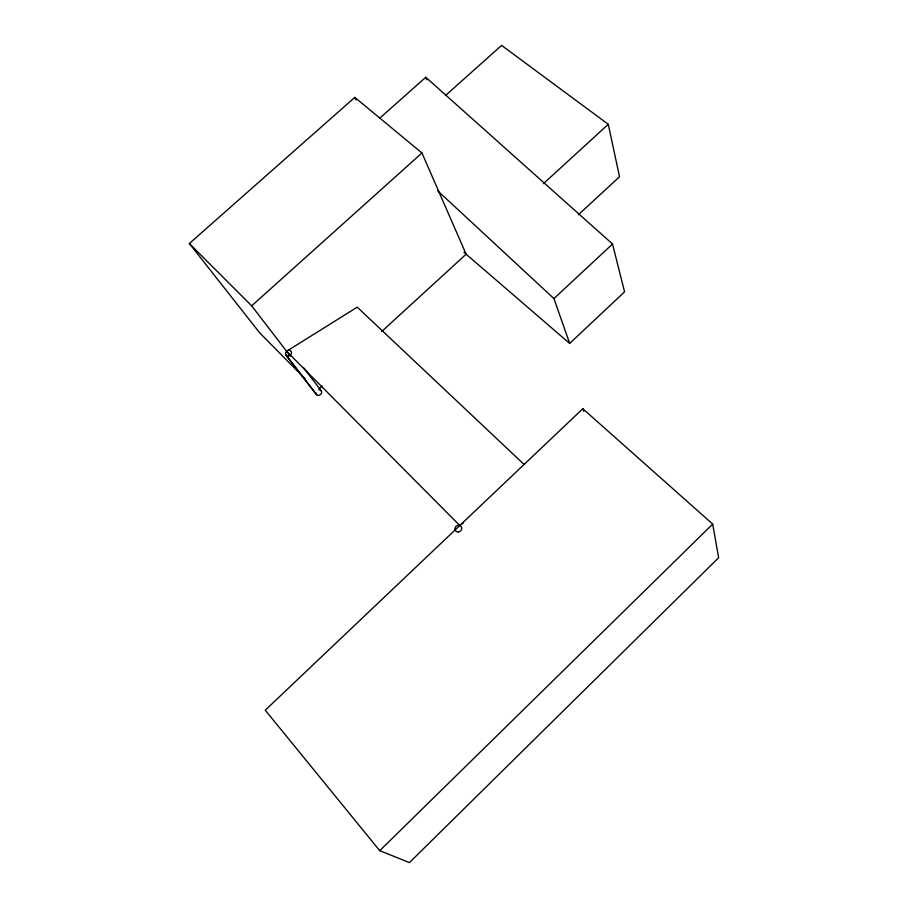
<?xml version="1.0" encoding="UTF-8"?>
<svg xmlns="http://www.w3.org/2000/svg" width="908" height="908" viewBox="0 0 908 908"><rect width="100%" height="100%" fill="white"/><g stroke="black" fill="none" stroke-linecap="round" stroke-linejoin="round"><path stroke-width="1.36" d="M379.748 850.671L712.701 524.098L582.8 408.725L265.261 710.215L379.748 850.671L409.44 862.6L718.637 557.716L712.701 524.098M463.931 252.299L569.668 343.428L624.568 291.854L612.525 244.014L425.773 77.271L379.782 118.131M569.668 343.428L553.948 298.584L612.525 244.014M578.317 214.81L619.517 176.754L608.269 124.294L501.613 45.4L445.771 95.261M319.049 388.862L322.181 386.002M381.644 331.556L466.133 254.195L421.948 152.987L354.812 97.383L189.363 243.514L259.722 332.896L305.122 378.795M543.438 183.654L608.269 124.294M290.333 356.129L251.675 305.837L421.948 152.987M463.194 523.019L459.789 525.516L286.599 351.271L357.241 307.165L524.2 464.555M437.781 190.884L553.948 298.584M189.363 243.514L251.675 305.837M286.122 355.334L316.563 394.651L285.657 354.631M303.669 367.808L321.319 390.973M354.812 97.383L356.049 99.925M425.773 77.271L426.805 79.859M582.8 408.725L583.731 411.324M319.071 389.873A3.019 2.576 -36.6 0 1 321.636 392.472A3.019 2.576 -36.6 0 1 318.492 395.355A3.019 2.576 -36.6 0 1 315.927 392.755M458.347 531.975A3.518 3.246 -36.5 0 0 461.253 526.708A3.518 3.246 -36.5 0 0 455.317 527.242A3.518 3.246 -36.5 0 0 458.347 531.975M288.369 356.038A3.212 2.69 -36.1 0 0 291.196 351.441A3.212 2.69 -36.1 0 0 285.929 352.066A3.212 2.69 -36.1 0 0 288.369 356.038"/></g></svg>
